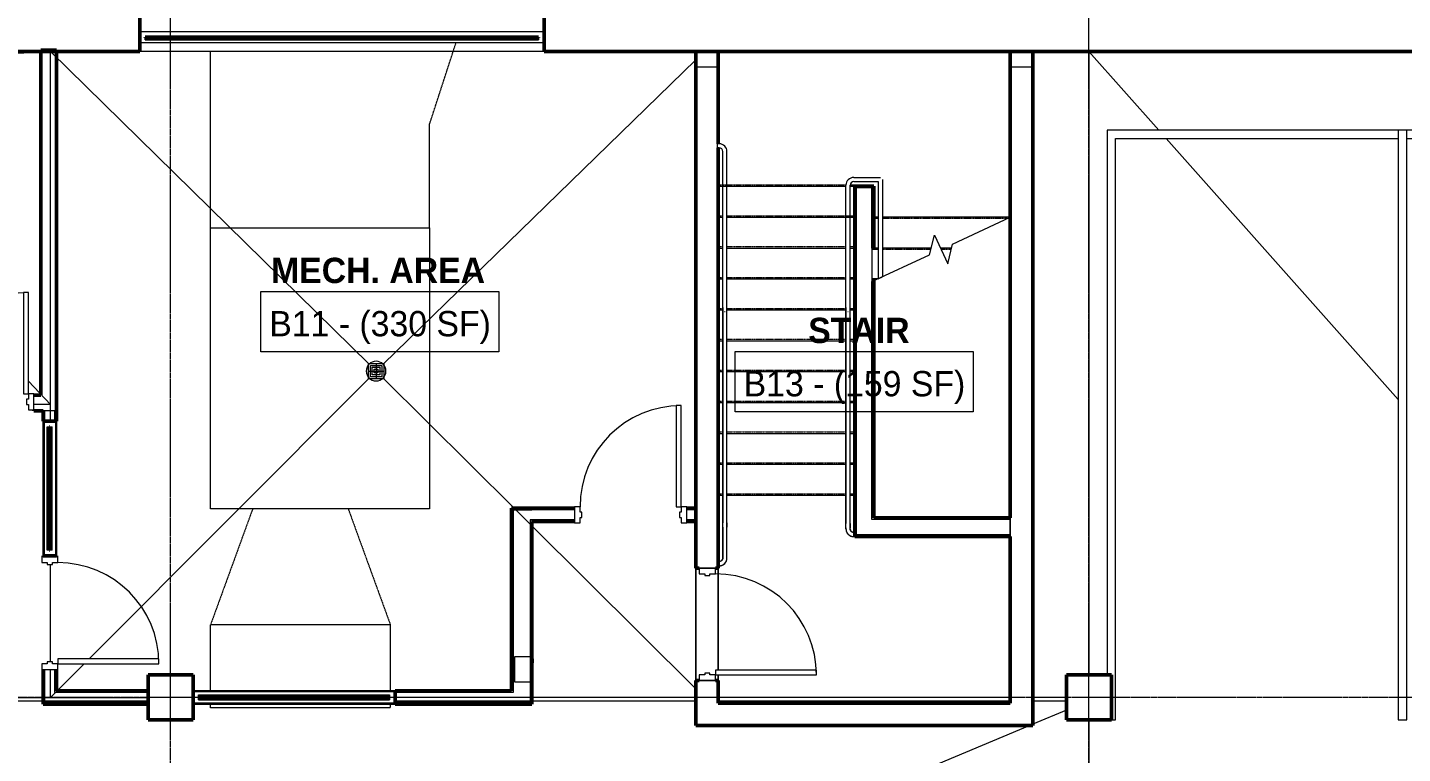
# Model space of a CAD drawing. Header units: inches. Extents: x -4235 to -464, y 9706 to 12365.
# Drawn here: x -2878.3 to -2388.7, y 11827.2 to 12085.7 of the extents above; entities that cross this region are included whole.
import ezdxf

# ---------------------------------------------------------------- set-up
doc = ezdxf.new("R2010")
doc.units = ezdxf.units.IN
doc.header["$MEASUREMENT"] = 0
for name, pattern in [('Grid Line 1_2_', [0.875, 0.5, -0.125, 0.125, -0.125]), ('Hidden 1_8_', [0.1875, 0.125, -0.0625]), ('Overhead 1_16_', [0.101562, 0.0625, -0.039062])]:
    doc.linetypes.add(name, pattern=pattern)
for name, color, linetype, lineweight in [('0-1', 7, 'Continuous', 5), ('0-2', 7, 'Continuous', 9), ('A-AREA-IDEN', 2, 'Continuous', 9), ('A-DETL-HDLN-1', 7, 'Hidden 1_8_', 9), ('A-DETL-HDLN-2', 254, 'Hidden 1_8_', 9), ('A-DOOR-1', 90, 'Continuous', 20), ('A-DOOR-2', 7, 'Continuous', 9), ('A-DOOR-FRAM-1', 90, 'Continuous', 20), ('A-FLOR-4', 71, 'Continuous', 13), ('A-FLOR-5', 192, 'Continuous', 9), ('A-FLOR-6', 50, 'Continuous', 13), ('A-FLOR-HRAL-1', 7, 'Continuous', 9), ('A-FLOR-HRAL-2', 254, 'Continuous', 9), ('A-GENM-1', 7, 'Continuous', 9), ('A-GLAZ-CWMG', 51, 'Continuous', 9), ('A-GLAZ-CWMG-1', 254, 'Continuous', 9), ('A-GLAZ-CWMG-2', 7, 'Continuous', 9), ('A-GLAZ-CWMG-3', 250, 'Continuous', 50), ('A-GLAZ-CWMG-4', 51, 'Continuous', 50), ('A-WALL-1', 50, 'Continuous', 13), ('A-WALL-2', 250, 'Continuous', 50), ('A-WALL-3', 10, 'Continuous', 9), ('A-WALL-4', 254, 'Continuous', 9), ('A-WALL-5', 7, 'Continuous', 9), ('E-FIRE-1', 7, 'Continuous', 9), ('E-FIRE-2', 254, 'Continuous', 9), ('E-FIRE-3', 10, 'Continuous', 9), ('I-WALL-1', 250, 'Continuous', 50), ('I-WALL-2', 254, 'Continuous', 9), ('I-WALL-3', 10, 'Continuous', 9), ('I-WALL-4', 7, 'Continuous', 9), ('P-SANR-FIXT', 6, 'Continuous', 9), ('S-COLS', 52, 'Continuous', 9), ('S-COLS-1', 52, 'Continuous', 50), ('S-FNDN-1', 250, 'Continuous', 50), ('S-FNDN-2', 254, 'Continuous', 9), ('S-FNDN-3', 10, 'Continuous', 9), ('S-FNDN-5', 32, 'Continuous', 9), ('S-FNDN-6', 32, 'Continuous', 50), ('S-GRID-1', 1, 'Grid Line 1_2_', 9), ('S-STRS-1', 10, 'Continuous', 9), ('S-STRS-2', 254, 'Continuous', 9), ('S-STRS-3', 7, 'Continuous', 9), ('S-STRS-4', 7, 'Overhead 1_16_', 9), ('S-STRS-5', 254, 'Overhead 1_16_', 9), ('S-STRS-MBND-1', 7, 'Continuous', 9)]:
    doc.layers.add(name, color=color, linetype=linetype, lineweight=lineweight)
doc.styles.add('Century Gothic', font='ufonts.com_century-gothic.ttf', dxfattribs={"height": 9})
doc.styles.add('Century Gothic_B', font='GOTHICB.TTF', dxfattribs={"height": 9})

# ---------------------------------------------------------------- blocks, each defined once
blk = doc.blocks.new('HOLLOW METAL - COMMON_3-0 x 7-0 - HM DOOR-2191985-BACKGROUND - BASEMENT')
at = {"layer": 'A-DOOR-1'}
for p, q in [((18, 39.125), (16.25, 39.125)), ((16.25, 39.125), (16.25, 3.125)), ((18, 3.125), (18, 39.125)), ((16.25, 3.125), (18, 3.125))]:
    blk.add_line(p, q, dxfattribs=at)
at = {"layer": 'A-DOOR-2'}
blk.add_arc((18, 3.125), 36, 90, 180, dxfattribs=at)
at = {"layer": 'A-DOOR-FRAM-1'}
for p, q in [((-18, 3.125), (-20, 3.125)), ((-20, 3.125), (-20, -2.625)), ((-18, 1.1875), (-18, 3.125)), ((-17.375, 1.1875), (-18, 1.1875)), ((-17.375, -0.6875), (-17.375, 1.1875)), ((18, 1.1875), (17.375, 1.1875)), ((17.375, 1.1875), (17.375, -0.6875)), ((18, 3.125), (18, 1.1875)), ((20, 3.125), (18, 3.125)), ((20, -2.625), (20, 3.125)), ((-20, -2.625), (-18, -2.625)), ((-18, -2.625), (-18, -0.6875)), ((-18, -0.6875), (-17.375, -0.6875)), ((17.375, -0.6875), (18, -0.6875)), ((18, -0.6875), (18, -2.625)), ((18, -2.625), (20, -2.625))]:
    blk.add_line(p, q, dxfattribs=at)
blk = doc.blocks.new('HOLLOW METAL - COMMON_3-0 x 7-0 - HM DOOR-2191986-BACKGROUND - BASEMENT')
at = {"layer": 'A-DOOR-1'}
for p, q in [((18, 39.5625), (16.25, 39.5625)), ((16.25, 39.5625), (16.25, 3.5625)), ((18, 3.5625), (18, 39.5625)), ((16.25, 3.5625), (18, 3.5625))]:
    blk.add_line(p, q, dxfattribs=at)
at = {"layer": 'A-DOOR-2'}
blk.add_arc((18, 3.5625), 36, 90, 180, dxfattribs=at)
at = {"layer": 'A-DOOR-FRAM-1'}
for p, q in [((-18, 3.5625), (-20, 3.5625)), ((-20, 3.5625), (-20, -2.1875)), ((-18, 1.625), (-18, 3.5625)), ((-17.375, 1.625), (-18, 1.625)), ((-17.375, -0.25), (-17.375, 1.625)), ((18, 1.625), (17.375, 1.625)), ((17.375, 1.625), (17.375, -0.25)), ((18, 3.5625), (18, 1.625)), ((20, 3.5625), (18, 3.5625)), ((20, -2.1875), (20, 3.5625)), ((-20, -2.1875), (-18, -2.1875)), ((-18, -2.1875), (-18, -0.25)), ((-18, -0.25), (-17.375, -0.25)), ((17.375, -0.25), (18, -0.25)), ((18, -0.25), (18, -2.1875)), ((18, -2.1875), (20, -2.1875))]:
    blk.add_line(p, q, dxfattribs=at)
blk = doc.blocks.new('104416 - Fire Extinguishers - Wall - Class A - Light - 2A-2231923-BACKGROUND - BASEMENT')
at = {"layer": 'E-FIRE-1'}
for p, q in [((13.19, 3.88), (13.19, 3.62)), ((23.19, 3.88), (13.19, 3.88)), ((13.19, 3.88), (23.19, 3.88)), ((13.19, 3.88), (13.19, 3.62)), ((14.41, 3.88), (14.41, 4.13)), ((14.44, 4.13), (14.84, 4.13)), ((14.44, 3.88), (14.44, 4.13)), ((14.84, 4.13), (15.03, 4.13)), ((14.84, 3.88), (14.84, 4.13)), ((15.03, 4.13), (15.11, 4.13)), ((15.03, 3.88), (15.03, 4.13)), ((15.11, 4.13), (15.24, 4.13)), ((15.11, 3.88), (15.11, 4.13)), ((15.24, 4.13), (15.51, 4.13)), ((15.24, 3.88), (15.24, 4.13)), ((15.51, 4.13), (15.73, 4.13)), ((15.51, 3.88), (15.51, 4.13)), ((15.73, 4.13), (15.87, 4.13)), ((15.73, 3.88), (15.73, 4.13)), ((15.87, 4.13), (15.91, 4.13)), ((15.87, 3.88), (15.87, 4.13)), ((15.91, 3.88), (15.91, 4.13)), ((15.94, 3.88), (15.94, 4.13)), ((23.19, 3.62), (23.19, 3.88)), ((23.19, 3.62), (23.19, 3.88))]:
    blk.add_line(p, q, dxfattribs=at)
at = {"layer": 'E-FIRE-2'}
for p, q in [((23.19, 3.62), (13.19, 3.62)), ((13.63, -2.37), (13.63, 3.62)), ((22.75, 3.62), (22.75, -2.37)), ((22.75, -2.37), (13.63, -2.37))]:
    blk.add_line(p, q, dxfattribs=at)
at = {"layer": 'E-FIRE-3'}
blk.add_line((13.63, 3.62), (22.75, 3.62), dxfattribs=at)
blk = doc.blocks.new('Parking_Stall_Multiple - STANDARD-2218185-BACKGROUND - BASEMENT')
at = {"layer": 'A-GENM-1'}
for p, q in [((194, 0), (0, 0)), ((0, 0), (0, -106.67)), ((3, -103.67), (3, -3)), ((3, -3), (210, -3)), ((210, -3), (210, -1.5)), ((210, -103.67), (0, -103.67)), ((0, -103.67), (0, -210.34)), ((0, -106.67), (210, -106.67)), ((210, -103.67), (3, -103.67)), ((3, -207.34), (3, -106.67)), ((3, -106.67), (210, -106.67)), ((210, -106.67), (210, -103.67)), ((210, -106.67), (210, -103.67)), ((210, -207.34), (0, -207.34)), ((0, -207.34), (0, -314)), ((0, -210.34), (210, -210.34)), ((210, -207.34), (3, -207.34)), ((3, -311), (3, -210.34)), ((3, -210.34), (210, -210.34)), ((210, -210.34), (210, -207.34)), ((210, -210.34), (210, -207.34)), ((210, -311), (3, -311)), ((210, -312.5), (210, -311)), ((0, -314), (194, -314))]:
    blk.add_line(p, q, dxfattribs=at)
blk = doc.blocks.new('Rectangular Mullion - Louver Frame-2233454-BACKGROUND - BASEMENT')
at = {"layer": 'A-GLAZ-CWMG-1'}
blk.add_line((-2747.32, 11849.19), (-2747.32, 11845.19), dxfattribs=at)
at = {"layer": 'A-GLAZ-CWMG-2'}
for p, q in [((-2747.32, 11849.19), (-2819.32, 11849.19)), ((-2747.32, 11845.19), (-2819.32, 11845.19))]:
    blk.add_line(p, q, dxfattribs=at)
blk = doc.blocks.new('Rectangular Mullion - louver-2233453-BACKGROUND - BASEMENT')
at = {"layer": 'A-GLAZ-CWMG-2'}
for p, q in [((-2817.32, 11847.96), (-2817.32, 11848.14)), ((-2817.32, 11848.14), (-2749.32, 11848.14)), ((-2817.32, 11847.28), (-2817.32, 11847.96)), ((-2817.32, 11847.96), (-2749.32, 11847.96)), ((-2749.32, 11848.14), (-2749.32, 11847.96)), ((-2749.32, 11847.96), (-2749.32, 11847.28))]:
    blk.add_line(p, q, dxfattribs=at)
blk = doc.blocks.new('Rectangular Mullion - louver-V8-BACKGROUND - BASEMENT')
at = {"layer": 'A-GLAZ-CWMG-2'}
for p, q in [((-2817.32, 11846.3), (-2817.32, 11847.19)), ((-2817.32, 11846.3), (-2749.32, 11846.3)), ((-2749.32, 11847.19), (-2749.32, 11846.3))]:
    blk.add_line(p, q, dxfattribs=at)
at = {"layer": 'A-GLAZ-CWMG-3'}
for p, q in [((-2749.32, 11847.28), (-2817.32, 11847.28)), ((-2817.32, 11847.28), (-2817.32, 11847.19)), ((-2817.32, 11847.19), (-2749.32, 11847.19)), ((-2749.32, 11847.19), (-2749.32, 11847.28))]:
    blk.add_line(p, q, dxfattribs=at)
blk = doc.blocks.new('Rectangular Mullion - Louver Frame-2233866-BACKGROUND - BASEMENT')
at = {"layer": 'A-GLAZ-CWMG-1'}
for p, q in [((-2872.32, 11945.58), (-2868.32, 11945.58)), ((-2868.32, 11897.58), (-2872.32, 11897.58))]:
    blk.add_line(p, q, dxfattribs=at)
at = {"layer": 'A-GLAZ-CWMG-2'}
for p, q in [((-2872.32, 11945.58), (-2872.32, 11897.58)), ((-2868.32, 11945.58), (-2868.32, 11897.58))]:
    blk.add_line(p, q, dxfattribs=at)
blk = doc.blocks.new('Rectangular Mullion - louver-2233865-BACKGROUND - BASEMENT')
at = {"layer": 'A-GLAZ-CWMG-2'}
for p, q in [((-2871.28, 11943.58), (-2871.09, 11943.58)), ((-2871.28, 11899.58), (-2871.28, 11943.58)), ((-2871.09, 11943.58), (-2870.41, 11943.58)), ((-2871.09, 11899.58), (-2871.09, 11943.58)), ((-2871.09, 11899.58), (-2871.28, 11899.58)), ((-2870.41, 11899.58), (-2871.09, 11899.58))]:
    blk.add_line(p, q, dxfattribs=at)
blk = doc.blocks.new('Rectangular Mullion - louver-V9-BACKGROUND - BASEMENT')
at = {"layer": 'A-GLAZ-CWMG-2'}
for p, q in [((-2870.32, 11943.58), (-2869.43, 11943.58)), ((-2869.43, 11899.58), (-2869.43, 11943.58)), ((-2869.43, 11899.58), (-2870.32, 11899.58))]:
    blk.add_line(p, q, dxfattribs=at)
at = {"layer": 'A-GLAZ-CWMG-3'}
for p, q in [((-2870.32, 11943.58), (-2870.41, 11943.58)), ((-2870.41, 11943.58), (-2870.41, 11899.58)), ((-2870.32, 11899.58), (-2870.32, 11943.58)), ((-2870.41, 11899.58), (-2870.32, 11899.58))]:
    blk.add_line(p, q, dxfattribs=at)
blk = doc.blocks.new('CTR - 1st Phase - Common Walls_rvt-1-BACKGROUND - BASEMENT')
at = {"layer": 'A-DETL-HDLN-1'}
for p, q in [((-2813.07, 12014.34), (-2813.07, 12077.19)), ((-2735.07, 12051.34), (-2726.67, 12077.19)), ((-2735.07, 12014.34), (-2735.07, 12051.34)), ((-2813.07, 12014.34), (-2735.07, 12014.34)), ((-2813.07, 11914.34), (-2813.07, 12014.34)), ((-2735.07, 12014.34), (-2735.07, 11914.34)), ((-2735.07, 11914.34), (-2813.07, 11914.34)), ((-2798.07, 11914.34), (-2813.07, 11873.12)), ((-2764.07, 11914.34), (-2749.07, 11873.12)), ((-2813.07, 11873.12), (-2749.07, 11873.12)), ((-2813.07, 11849.56), (-2813.07, 11873.12)), ((-2749.07, 11873.12), (-2749.07, 11849.56)), ((-2813.07, 11843.44), (-2813.07, 11844.81)), ((-2749.07, 11844.81), (-2749.07, 11843.44)), ((-2749.07, 11843.44), (-2813.07, 11843.44))]:
    blk.add_line(p, q, dxfattribs=at)
at = {"layer": 'A-DETL-HDLN-2'}
for p, q in [((-2726.67, 12077.19), (-2725.7, 12080.19)), ((-2813.07, 11849.19), (-2813.07, 11849.56)), ((-2749.07, 11849.56), (-2749.07, 11849.19)), ((-2813.07, 11844.81), (-2813.07, 11845.19)), ((-2749.07, 11845.19), (-2749.07, 11844.81))]:
    blk.add_line(p, q, dxfattribs=at)
at = {"layer": 'A-WALL-1'}
for p, q in [((-2872.07, 11949.19), (-2872.7, 11949.19)), ((-2872.07, 11945.58), (-2872.07, 11949.19)), ((-2868.57, 11949.19), (-2872.07, 11949.19)), ((-2867.95, 11949.19), (-2868.57, 11949.19)), ((-2868.57, 11945.58), (-2868.57, 11949.19)), ((-2705.32, 11913.94), (-2705.32, 11848.94)), ((-2705.32, 11913.94), (-2699.32, 11913.94)), ((-2699.32, 11913.94), (-2698.7, 11913.94)), ((-2683.51, 11913.94), (-2698.7, 11913.94)), ((-2640.32, 11913.94), (-2643.51, 11913.94)), ((-2698.7, 11910.44), (-2699.32, 11910.44)), ((-2699.32, 11910.44), (-2699.32, 11845.44)), ((-2699.32, 11910.44), (-2698.7, 11910.44)), ((-2683.51, 11910.44), (-2698.7, 11910.44)), ((-2640.32, 11910.44), (-2643.51, 11910.44)), ((-2872.07, 11897.19), (-2872.07, 11897.58)), ((-2868.57, 11897.19), (-2868.57, 11897.58)), ((-2872.07, 11845.44), (-2872.07, 11857.19)), ((-2868.57, 11848.94), (-2868.57, 11857.19)), ((-2867.95, 11848.94), (-2868.57, 11848.94)), ((-2835.32, 11848.94), (-2867.95, 11848.94)), ((-2705.95, 11848.94), (-2747.32, 11848.94)), ((-2705.32, 11848.94), (-2705.95, 11848.94)), ((-2868.57, 11845.44), (-2872.07, 11845.44)), ((-2867.95, 11845.44), (-2868.57, 11845.44)), ((-2835.32, 11845.44), (-2867.95, 11845.44)), ((-2705.95, 11845.44), (-2747.32, 11845.44)), ((-2705.32, 11845.44), (-2705.95, 11845.44)), ((-2699.32, 11845.44), (-2705.32, 11845.44))]:
    blk.add_line(p, q, dxfattribs=at)
at = {"layer": 'I-WALL-1'}
for p, q in [((-2872.7, 11949.19), (-2872.7, 11945.58)), ((-2867.95, 11945.58), (-2867.95, 11949.19)), ((-2872.7, 11945.58), (-2867.95, 11945.58)), ((-2705.32, 11914.56), (-2705.95, 11914.56)), ((-2705.95, 11914.56), (-2705.95, 11849.56)), ((-2698.7, 11914.56), (-2705.32, 11914.56)), ((-2683.51, 11914.56), (-2698.7, 11914.56)), ((-2640.32, 11914.56), (-2643.51, 11914.56)), ((-2640.32, 11909.81), (-2640.32, 11914.56)), ((-2698.7, 11844.81), (-2698.7, 11909.81)), ((-2698.7, 11909.81), (-2683.51, 11909.81)), ((-2643.51, 11909.81), (-2640.32, 11909.81)), ((-2872.7, 11897.58), (-2872.7, 11897.19)), ((-2867.95, 11897.58), (-2872.7, 11897.58)), ((-2867.95, 11897.19), (-2867.95, 11897.58)), ((-2872.7, 11857.19), (-2872.7, 11844.81)), ((-2867.95, 11849.56), (-2867.95, 11857.19)), ((-2835.32, 11849.56), (-2867.95, 11849.56)), ((-2705.95, 11849.56), (-2747.32, 11849.56)), ((-2747.32, 11849.56), (-2747.32, 11844.81)), ((-2872.7, 11844.81), (-2872.07, 11844.81)), ((-2872.07, 11844.81), (-2867.95, 11844.81)), ((-2867.95, 11844.81), (-2835.32, 11844.81)), ((-2747.32, 11844.81), (-2705.95, 11844.81)), ((-2705.95, 11844.81), (-2699.32, 11844.81)), ((-2699.32, 11844.81), (-2698.7, 11844.81))]:
    blk.add_line(p, q, dxfattribs=at)
at = {"layer": 'I-WALL-2'}
for p, q in [((-2872.7, 11949.19), (-2872.7, 11897.19)), ((-2867.95, 11897.19), (-2867.95, 11949.19)), ((-2872.7, 11945.58), (-2872.32, 11945.58)), ((-2868.32, 11945.58), (-2867.95, 11945.58)), ((-2705.95, 11914.56), (-2698.7, 11914.56)), ((-2705.95, 11914.56), (-2705.95, 11849.56)), ((-2683.51, 11914.56), (-2698.7, 11914.56)), ((-2640.32, 11914.56), (-2643.51, 11914.56)), ((-2698.7, 11862.19), (-2698.7, 11909.81)), ((-2698.7, 11909.81), (-2683.51, 11909.81)), ((-2643.51, 11909.81), (-2640.32, 11909.81)), ((-2872.32, 11897.58), (-2872.7, 11897.58)), ((-2867.95, 11897.58), (-2868.32, 11897.58)), ((-2872.7, 11857.19), (-2872.7, 11844.81)), ((-2867.95, 11849.56), (-2867.95, 11857.19)), ((-2835.32, 11849.56), (-2867.95, 11849.56)), ((-2705.95, 11849.56), (-2819.32, 11849.56)), ((-2747.32, 11849.56), (-2747.32, 11849.19)), ((-2698.7, 11844.81), (-2698.7, 11852.19)), ((-2867.95, 11844.81), (-2872.7, 11844.81)), ((-2867.95, 11844.81), (-2835.32, 11844.81)), ((-2819.32, 11844.81), (-2705.95, 11844.81)), ((-2747.32, 11845.19), (-2747.32, 11844.81)), ((-2698.7, 11844.81), (-2705.95, 11844.81))]:
    blk.add_line(p, q, dxfattribs=at)
at = {"layer": 'I-WALL-3'}
for p, q in [((-2683.51, 11914.56), (-2683.51, 11909.81)), ((-2640.32, 11914.56), (-2640.32, 11909.81)), ((-2698.7, 11861.75), (-2698.7, 11862.19)), ((-2872.7, 11857.19), (-2867.95, 11857.19)), ((-2698.7, 11852.19), (-2698.7, 11852.63))]:
    blk.add_line(p, q, dxfattribs=at)
at = {"layer": 'I-WALL-4'}
for p, q in [((-2872.7, 11897.58), (-2872.7, 11945.58)), ((-2867.95, 11945.58), (-2867.95, 11897.58)), ((-2819.32, 11849.56), (-2747.32, 11849.56)), ((-2747.32, 11844.81), (-2819.32, 11844.81))]:
    blk.add_line(p, q, dxfattribs=at)
at = {"layer": 'S-FNDN-1'}
for p, q in [((-2867.95, 12077.63), (-2873.57, 12077.63)), ((-2873.57, 12077.63), (-2873.57, 11954.81)), ((-2867.95, 11954.81), (-2867.95, 12077.63)), ((-2873.57, 11954.81), (-2875.95, 11954.81)), ((-2867.95, 11949.19), (-2867.95, 11954.81)), ((-2875.95, 11949.56), (-2875.95, 11949.19)), ((-2875.95, 11949.19), (-2872.7, 11949.19))]:
    blk.add_line(p, q, dxfattribs=at)
at = {"layer": 'S-FNDN-2'}
for p, q in [((-2873.57, 12077.19), (-2873.57, 11954.81)), ((-2867.95, 11954.81), (-2867.95, 12077.19)), ((-2873.57, 11954.81), (-2875.95, 11954.81)), ((-2867.95, 11954.81), (-2867.95, 11949.19)), ((-2875.95, 11949.19), (-2875.95, 11949.56)), ((-2875.95, 11949.19), (-2872.7, 11949.19))]:
    blk.add_line(p, q, dxfattribs=at)
at = {"layer": 'S-FNDN-3'}
for p, q in [((-2873.57, 12077.63), (-2867.95, 12077.63)), ((-2873.57, 12077.63), (-2873.57, 12077.19)), ((-2867.95, 12077.19), (-2867.95, 12077.63)), ((-2875.95, 11949.56), (-2875.95, 11954.81))]:
    blk.add_line(p, q, dxfattribs=at)
at = {"layer": '0-2'}
for name, p, rotation in [('Parking_Stall_Multiple - STANDARD-2218185-BACKGROUND - BASEMENT', (-2179.82, 12049.19), 270.0000000000005), ('HOLLOW METAL - COMMON_3-0 x 7-0 - HM DOOR-2191985-BACKGROUND - BASEMENT', (-2870.57, 11877.19), 270), ('104416 - Fire Extinguishers - Wall - Class A - Light - 2A-2231923-BACKGROUND - BASEMENT', (-2702.32, 11875.38), 269.9999999999999)]:
    blk.add_blockref(name, p, dxfattribs=dict(at, rotation=rotation))
for name, p in [('HOLLOW METAL - COMMON_3-0 x 7-0 - HM DOOR-2191986-BACKGROUND - BASEMENT', (-2895.95, 11951.75)), ('HOLLOW METAL - COMMON_3-0 x 7-0 - HM DOOR-2191985-BACKGROUND - BASEMENT', (-2663.51, 11911.94)), ('Rectangular Mullion - Louver Frame-2233866-BACKGROUND - BASEMENT', (0, 0)), ('Rectangular Mullion - louver-2233865-BACKGROUND - BASEMENT', (0, 0)), ('Rectangular Mullion - louver-V9-BACKGROUND - BASEMENT', (0, 0)), ('Rectangular Mullion - Louver Frame-2233454-BACKGROUND - BASEMENT', (0, 0)), ('Rectangular Mullion - louver-2233453-BACKGROUND - BASEMENT', (0, 0)), ('Rectangular Mullion - louver-V8-BACKGROUND - BASEMENT', (0, 0))]:
    blk.add_blockref(name, p, dxfattribs=at)
blk = doc.blocks.new('HOLLOW METAL - STAIR DOOR 3-0 x 7-0-2453423-BACKGROUND - BASEMENT')
at = {"layer": 'A-DOOR-1'}
for p, q in [((18, 39.25), (16.25, 39.25)), ((16.25, 39.25), (16.25, 3.25)), ((18, 3.25), (18, 39.25)), ((16.25, 3.25), (18, 3.25))]:
    blk.add_line(p, q, dxfattribs=at)
at = {"layer": 'A-DOOR-2'}
blk.add_arc((18, 3.25), 36, 90, 180, dxfattribs=at)
at = {"layer": 'A-DOOR-FRAM-1'}
for p, q in [((-18, 3.25), (-20, 3.25)), ((-20, 3.25), (-20, -2.5)), ((-18, 1.3125), (-18, 3.25)), ((-17.375, 1.3125), (-18, 1.3125)), ((-17.375, -0.5625), (-17.375, 1.3125)), ((18, 1.3125), (17.375, 1.3125)), ((17.375, 1.3125), (17.375, -0.5625)), ((18, 3.25), (18, 1.3125)), ((20, 3.25), (18, 3.25)), ((20, -2.5), (20, 3.25)), ((-20, -2.5), (-18, -2.5)), ((-18, -2.5), (-18, -0.5625)), ((-18, -0.5625), (-17.375, -0.5625)), ((17.375, -0.5625), (18, -0.5625)), ((18, -0.5625), (18, -2.5)), ((18, -2.5), (20, -2.5))]:
    blk.add_line(p, q, dxfattribs=at)
blk = doc.blocks.new('Top Rail Type - Top Rail_Internal_-2365500-BACKGROUND - BASEMENT')
at = {"layer": 'A-FLOR-HRAL-1'}
for p, q in [((-2630.7, 11986.02), (-2630.7, 11909.33)), ((-2629.2, 11909.33), (-2629.2, 11986.02)), ((-2630.03, 11984.62), (-2629.87, 11984.62)), ((-2630.7, 11907.86), (-2630.7, 11896.81)), ((-2629.2, 11896.81), (-2629.2, 11907.86)), ((-2631.95, 11895.56), (-2632.32, 11895.56)), ((-2632.32, 11894.06), (-2631.95, 11894.06))]:
    blk.add_line(p, q, dxfattribs=at)
at = {"layer": 'A-FLOR-HRAL-1', "flags": 128}
for points in [[(-2630.7, 11907.86), (-2630.7, 11907.97), (-2630.7, 11908.08), (-2630.7, 11908.19), (-2630.7, 11908.3), (-2630.7, 11908.41), (-2630.7, 11908.52), (-2630.7, 11908.62), (-2630.7, 11908.73), (-2630.7, 11908.83), (-2630.7, 11908.93), (-2630.7, 11909.03), (-2630.7, 11909.13), (-2630.7, 11909.23), (-2630.7, 11909.32), (-2630.7, 11909.33)], [(-2629.2, 11909.33), (-2629.2, 11909.23), (-2629.2, 11909.14), (-2629.2, 11909.04), (-2629.2, 11908.94), (-2629.2, 11908.83), (-2629.2, 11908.73), (-2629.2, 11908.63), (-2629.2, 11908.52), (-2629.2, 11908.41), (-2629.2, 11908.3), (-2629.2, 11908.19), (-2629.2, 11908.09), (-2629.2, 11907.98), (-2629.2, 11907.87), (-2629.2, 11907.86)], [(-2631.95, 11894.06), (-2631.84, 11894.07), (-2631.73, 11894.07), (-2631.62, 11894.08), (-2631.51, 11894.1), (-2631.4, 11894.12), (-2631.3, 11894.14), (-2631.19, 11894.17), (-2631.08, 11894.2), (-2630.98, 11894.24), (-2630.88, 11894.28), (-2630.78, 11894.33), (-2630.68, 11894.38), (-2630.58, 11894.43), (-2630.49, 11894.48), (-2630.4, 11894.54), (-2630.31, 11894.61), (-2630.22, 11894.68), (-2630.14, 11894.75), (-2630.05, 11894.82), (-2629.98, 11894.9), (-2629.9, 11894.98), (-2629.83, 11895.06), (-2629.76, 11895.15), (-2629.7, 11895.24), (-2629.63, 11895.33), (-2629.58, 11895.42), (-2629.52, 11895.52), (-2629.47, 11895.62), (-2629.43, 11895.72), (-2629.39, 11895.82), (-2629.35, 11895.92), (-2629.31, 11896.03), (-2629.28, 11896.13), (-2629.26, 11896.24), (-2629.24, 11896.35), (-2629.22, 11896.46), (-2629.21, 11896.57), (-2629.2, 11896.67), (-2629.2, 11896.78), (-2629.2, 11896.81)], [(-2630.7, 11896.81), (-2630.7, 11896.76), (-2630.7, 11896.71), (-2630.71, 11896.66), (-2630.71, 11896.62), (-2630.72, 11896.57), (-2630.73, 11896.52), (-2630.75, 11896.47), (-2630.76, 11896.42), (-2630.78, 11896.37), (-2630.8, 11896.33), (-2630.82, 11896.28), (-2630.84, 11896.24), (-2630.86, 11896.19), (-2630.89, 11896.15), (-2630.92, 11896.11), (-2630.95, 11896.07), (-2630.98, 11896.03), (-2631.01, 11895.99), (-2631.04, 11895.95), (-2631.08, 11895.92), (-2631.11, 11895.88), (-2631.15, 11895.85), (-2631.19, 11895.82), (-2631.23, 11895.79), (-2631.27, 11895.76), (-2631.32, 11895.74), (-2631.36, 11895.71), (-2631.4, 11895.69), (-2631.45, 11895.67), (-2631.5, 11895.65), (-2631.54, 11895.63), (-2631.59, 11895.62), (-2631.64, 11895.6), (-2631.69, 11895.59), (-2631.74, 11895.58), (-2631.79, 11895.58), (-2631.84, 11895.57), (-2631.89, 11895.57), (-2631.94, 11895.56), (-2631.95, 11895.56)]]:
    blk.add_lwpolyline(points, dxfattribs=at)
at = {"layer": 'A-FLOR-HRAL-2'}
for p, q in [((-2632.32, 11895.56), (-2632.57, 11895.56)), ((-2632.57, 11894.72), (-2632.57, 11894.91)), ((-2632.57, 11894.06), (-2632.36, 11894.06))]:
    blk.add_line(p, q, dxfattribs=at)
blk = doc.blocks.new('Top Rail Type - Top Rail_Internal_-V10-BACKGROUND - BASEMENT')
at = {"layer": 'A-FLOR-HRAL-1'}
for p, q in [((-2632.57, 12042.81), (-2632.57, 12044.31)), ((-2631.95, 12044.31), (-2632.57, 12044.31)), ((-2631.95, 12042.81), (-2632.57, 12042.81)), ((-2630.7, 12029.77), (-2630.7, 12041.56)), ((-2629.2, 12029.77), (-2629.2, 12041.56)), ((-2630.7, 12028.7), (-2630.7, 12029.77)), ((-2629.2, 12028.7), (-2629.2, 12029.77)), ((-2630.7, 11908.93), (-2630.7, 12028.7)), ((-2629.2, 11908.93), (-2629.2, 12028.7)), ((-2630.7, 11907.86), (-2630.7, 11908.93)), ((-2630.7, 11896.81), (-2630.7, 11907.86)), ((-2629.2, 11907.86), (-2629.2, 11908.93)), ((-2629.2, 11896.81), (-2629.2, 11907.86)), ((-2632.32, 11895.56), (-2631.95, 11895.56)), ((-2632.32, 11894.06), (-2631.95, 11894.06))]:
    blk.add_line(p, q, dxfattribs=at)
for centre, radius, start, end in [((-2631.95, 12041.56), 2.75, 0, 90), ((-2631.95, 12041.56), 1.25, 0, 90), ((-2631.95, 11896.81), 2.75, 270, 0), ((-2631.95, 11896.81), 1.25, 270, 0)]:
    blk.add_arc(centre, radius, start, end, dxfattribs=at)
at = {"layer": 'A-FLOR-HRAL-2'}
for p, q in [((-2632.57, 11895.56), (-2632.57, 11894.06)), ((-2632.57, 11895.56), (-2632.32, 11895.56)), ((-2632.57, 11894.06), (-2632.36, 11894.06))]:
    blk.add_line(p, q, dxfattribs=at)
blk = doc.blocks.new('Top Rail Type - Top Rail_Internal_-2385970-BACKGROUND - BASEMENT')
at = {"layer": 'A-FLOR-HRAL-1'}
for p, q in [((-2586.82, 11986.02), (-2586.82, 11909.08)), ((-2585.32, 11909.08), (-2585.32, 11986.02)), ((-2586.15, 11984.62), (-2586, 11984.62)), ((-2586.82, 11907.61), (-2586.82, 11907.19)), ((-2585.32, 11907.19), (-2585.32, 11907.61)), ((-2583.7, 11905.94), (-2584.07, 11905.94)), ((-2584.07, 11904.44), (-2583.7, 11904.44))]:
    blk.add_line(p, q, dxfattribs=at)
at = {"layer": 'A-FLOR-HRAL-1', "flags": 128}
for points in [[(-2586.82, 11907.61), (-2586.82, 11907.72), (-2586.82, 11907.83), (-2586.82, 11907.94), (-2586.82, 11908.05), (-2586.82, 11908.16), (-2586.82, 11908.27), (-2586.82, 11908.37), (-2586.82, 11908.48), (-2586.82, 11908.58), (-2586.82, 11908.68), (-2586.82, 11908.78), (-2586.82, 11908.88), (-2586.82, 11908.98), (-2586.82, 11909.07), (-2586.82, 11909.08)], [(-2585.32, 11909.08), (-2585.32, 11908.98), (-2585.32, 11908.89), (-2585.32, 11908.79), (-2585.32, 11908.69), (-2585.32, 11908.58), (-2585.32, 11908.48), (-2585.32, 11908.38), (-2585.32, 11908.27), (-2585.32, 11908.16), (-2585.32, 11908.05), (-2585.32, 11907.94), (-2585.32, 11907.84), (-2585.32, 11907.73), (-2585.32, 11907.62), (-2585.32, 11907.61)], [(-2586.82, 11907.19), (-2586.82, 11907.08), (-2586.81, 11906.97), (-2586.8, 11906.86), (-2586.79, 11906.75), (-2586.77, 11906.64), (-2586.74, 11906.54), (-2586.72, 11906.43), (-2586.68, 11906.32), (-2586.65, 11906.22), (-2586.61, 11906.12), (-2586.56, 11906.02), (-2586.51, 11905.92), (-2586.46, 11905.82), (-2586.4, 11905.73), (-2586.34, 11905.64), (-2586.28, 11905.55), (-2586.21, 11905.46), (-2586.14, 11905.38), (-2586.07, 11905.29), (-2585.99, 11905.22), (-2585.91, 11905.14), (-2585.83, 11905.07), (-2585.74, 11905), (-2585.65, 11904.94), (-2585.56, 11904.88), (-2585.47, 11904.82), (-2585.37, 11904.76), (-2585.27, 11904.71), (-2585.17, 11904.67), (-2585.07, 11904.63), (-2584.97, 11904.59), (-2584.86, 11904.55), (-2584.76, 11904.53), (-2584.65, 11904.5), (-2584.54, 11904.48), (-2584.43, 11904.46), (-2584.32, 11904.45), (-2584.21, 11904.44), (-2584.1, 11904.44), (-2584.07, 11904.44)], [(-2584.07, 11905.94), (-2584.12, 11905.94), (-2584.17, 11905.94), (-2584.22, 11905.95), (-2584.27, 11905.96), (-2584.32, 11905.96), (-2584.37, 11905.98), (-2584.42, 11905.99), (-2584.47, 11906), (-2584.51, 11906.02), (-2584.56, 11906.04), (-2584.61, 11906.06), (-2584.65, 11906.08), (-2584.69, 11906.1), (-2584.74, 11906.13), (-2584.78, 11906.16), (-2584.82, 11906.19), (-2584.86, 11906.22), (-2584.9, 11906.25), (-2584.93, 11906.28), (-2584.97, 11906.32), (-2585, 11906.36), (-2585.04, 11906.39), (-2585.07, 11906.43), (-2585.1, 11906.47), (-2585.13, 11906.51), (-2585.15, 11906.56), (-2585.18, 11906.6), (-2585.2, 11906.64), (-2585.22, 11906.69), (-2585.24, 11906.74), (-2585.26, 11906.78), (-2585.27, 11906.83), (-2585.28, 11906.88), (-2585.3, 11906.93), (-2585.31, 11906.98), (-2585.31, 11907.03), (-2585.32, 11907.08), (-2585.32, 11907.13), (-2585.32, 11907.18), (-2585.32, 11907.19)]]:
    blk.add_lwpolyline(points, dxfattribs=at)
at = {"layer": 'A-FLOR-HRAL-2'}
for p, q in [((-2583.45, 11905.94), (-2583.7, 11905.94)), ((-2583.7, 11904.44), (-2583.45, 11904.44)), ((-2583.45, 11905.28), (-2583.45, 11905.06))]:
    blk.add_line(p, q, dxfattribs=at)
blk = doc.blocks.new('Top Rail Type - Top Rail_Internal_-V12-BACKGROUND - BASEMENT')
at = {"layer": 'A-FLOR-HRAL-1'}
for p, q in [((-2584.07, 12032.31), (-2576.57, 12032.31)), ((-2584.07, 12030.81), (-2576.57, 12030.81)), ((-2576.57, 12032.31), (-2574.57, 12032.31)), ((-2576.57, 12030.81), (-2575.32, 12030.81)), ((-2575.32, 12030.81), (-2575.32, 12030.63)), ((-2575.32, 12030.63), (-2575.32, 11996.27)), ((-2573.82, 12031.56), (-2573.82, 12030.63)), ((-2573.82, 12030.63), (-2573.82, 11996.97)), ((-2586.82, 12018.77), (-2586.82, 12029.56)), ((-2585.32, 12018.77), (-2585.32, 12029.56)), ((-2586.82, 12017.7), (-2586.82, 12018.77)), ((-2586.82, 11908.68), (-2586.82, 12017.7)), ((-2585.32, 12017.7), (-2585.32, 12018.77)), ((-2585.32, 11908.68), (-2585.32, 12017.7)), ((-2575.32, 11996.27), (-2573.82, 11996.97)), ((-2586.82, 11907.61), (-2586.82, 11908.68)), ((-2586.82, 11907.19), (-2586.82, 11907.61)), ((-2585.32, 11907.61), (-2585.32, 11908.68)), ((-2585.32, 11907.19), (-2585.32, 11907.61)), ((-2583.7, 11905.94), (-2584.07, 11905.94)), ((-2583.7, 11904.44), (-2584.07, 11904.44))]:
    blk.add_line(p, q, dxfattribs=at)
for centre, radius, start, end in [((-2584.07, 12029.56), 2.75, 90, 180), ((-2584.07, 12029.56), 1.25, 90, 180), ((-2584.07, 11907.19), 2.75, 180, 270), ((-2584.07, 11907.19), 1.25, 180, 270)]:
    blk.add_arc(centre, radius, start, end, dxfattribs=at)
at = {"layer": 'A-FLOR-HRAL-2'}
for p, q in [((-2583.45, 11905.94), (-2583.7, 11905.94)), ((-2583.45, 11904.44), (-2583.7, 11904.44)), ((-2583.45, 11904.44), (-2583.45, 11905.94))]:
    blk.add_line(p, q, dxfattribs=at)
blk = doc.blocks.new('CTR - 1st Phase -Stairs _ Elevators_rvt-1-BACKGROUND - BASEMENT')
at = {"layer": 'A-WALL-1'}
for p, q in [((-2583.07, 11911.19), (-2583.07, 12028.56)), ((-2577.57, 12028.56), (-2583.07, 12028.56)), ((-2577.57, 12007.19), (-2577.57, 12028.56)), ((-2577.57, 11911.19), (-2577.57, 11995.22)), ((-2583.07, 11910.56), (-2583.07, 11911.19)), ((-2583.07, 11905.06), (-2583.07, 11910.56)), ((-2577.57, 11910.56), (-2577.57, 11911.19)), ((-2528.32, 11910.56), (-2577.57, 11910.56)), ((-2528.32, 11910.56), (-2528.32, 11911.19)), ((-2528.32, 11905.06), (-2528.32, 11910.56)), ((-2528.32, 11905.06), (-2583.07, 11905.06)), ((-2528.32, 11904.44), (-2528.32, 11905.06))]:
    blk.add_line(p, q, dxfattribs=at)
at = {"layer": 'A-WALL-2'}
for p, q in [((-2640.32, 12077.19), (-2640.32, 11893.19)), ((-2632.32, 12077.19), (-2640.32, 12077.19)), ((-2632.32, 12044.31), (-2632.32, 12077.19)), ((-2528.32, 12077.19), (-2528.32, 11911.19)), ((-2520.32, 12077.19), (-2528.32, 12077.19)), ((-2520.32, 11845.19), (-2520.32, 12077.19)), ((-2632.32, 11893.19), (-2632.32, 12042.81)), ((-2528.32, 11904.44), (-2528.32, 11845.19)), ((-2640.32, 11893.19), (-2639.07, 11893.19)), ((-2633.32, 11893.19), (-2632.32, 11893.19)), ((-2640.32, 11853.19), (-2640.32, 11837.19)), ((-2639.07, 11853.19), (-2640.32, 11853.19)), ((-2632.32, 11853.19), (-2633.32, 11853.19)), ((-2632.32, 11845.19), (-2632.32, 11853.19)), ((-2528.32, 11845.19), (-2632.32, 11845.19)), ((-2520.32, 11837.19), (-2520.32, 11845.19)), ((-2640.32, 11837.19), (-2632.32, 11837.19)), ((-2632.32, 11837.19), (-2520.32, 11837.19))]:
    blk.add_line(p, q, dxfattribs=at)
at = {"layer": 'A-WALL-3'}
for p, q in [((-2640.32, 12077.19), (-2632.32, 12077.19)), ((-2528.32, 12077.19), (-2520.32, 12077.19)), ((-2639.07, 11893.19), (-2633.32, 11893.19)), ((-2633.32, 11853.19), (-2639.07, 11853.19)), ((-2640.32, 11847.19), (-2640.32, 11846)), ((-2632.32, 11845.19), (-2632.32, 11847.19)), ((-2528.32, 11845.19), (-2632.32, 11845.19)), ((-2528.32, 11847.19), (-2528.32, 11845.19)), ((-2520.32, 11845.19), (-2520.32, 11847.19)), ((-2520.32, 11845.19), (-2520.32, 11837.19))]:
    blk.add_line(p, q, dxfattribs=at)
at = {"layer": 'A-WALL-4'}
for p, q in [((-2640.32, 11893.19), (-2639.07, 11893.19)), ((-2633.32, 11893.19), (-2632.32, 11893.19)), ((-2639.07, 11853.19), (-2640.32, 11853.19)), ((-2632.32, 11853.19), (-2633.32, 11853.19))]:
    blk.add_line(p, q, dxfattribs=at)
at = {"layer": 'A-WALL-5'}
for p, q in [((-2640.32, 11853.19), (-2640.32, 11893.19)), ((-2632.32, 11893.19), (-2632.32, 11856.94)), ((-2632.32, 11855.19), (-2632.32, 11853.19))]:
    blk.add_line(p, q, dxfattribs=at)
at = {"layer": 'I-WALL-1'}
for p, q in [((-2583.7, 12029.19), (-2583.7, 11911.19)), ((-2583.07, 12029.19), (-2583.7, 12029.19)), ((-2577.57, 12029.19), (-2583.07, 12029.19)), ((-2576.95, 12029.19), (-2577.57, 12029.19)), ((-2576.95, 12007.19), (-2576.95, 12029.19)), ((-2576.95, 11911.19), (-2576.95, 11995.52)), ((-2583.7, 11911.19), (-2583.7, 11905.06)), ((-2528.32, 11911.19), (-2576.95, 11911.19)), ((-2583.7, 11905.06), (-2583.7, 11904.44)), ((-2583.7, 11904.44), (-2528.32, 11904.44))]:
    blk.add_line(p, q, dxfattribs=at)
at = {"layer": 'I-WALL-2'}
for p, q in [((-2576.95, 11911.19), (-2576.95, 11995.52)), ((-2583.7, 11919.19), (-2583.7, 11911.19)), ((-2583.7, 11905.94), (-2583.7, 11911.19)), ((-2528.32, 11911.19), (-2576.95, 11911.19)), ((-2583.45, 11904.44), (-2528.32, 11904.44))]:
    blk.add_line(p, q, dxfattribs=at)
at = {"layer": 'I-WALL-3'}
blk.add_line((-2528.32, 11911.19), (-2528.32, 11904.44), dxfattribs=at)
at = {"layer": 'S-FNDN-3'}
for p, q in [((-2640.32, 12077.19), (-2632.32, 12077.19)), ((-2528.32, 12077.19), (-2512.32, 12077.19))]:
    blk.add_line(p, q, dxfattribs=at)
at = {"layer": 'S-STRS-1'}
for p, q in [((-2632.32, 12053.19), (-2632.32, 12044.31)), ((-2632.32, 12042.81), (-2632.32, 12029.19)), ((-2632.32, 12018.19), (-2632.32, 12029.19)), ((-2583.07, 12018.19), (-2583.07, 12029.19)), ((-2577.57, 12029.19), (-2577.57, 12018.19)), ((-2632.32, 12007.19), (-2632.32, 12018.19)), ((-2583.07, 12007.19), (-2583.07, 12018.19)), ((-2577.57, 12018.19), (-2577.57, 12007.19)), ((-2632.32, 11997.19), (-2632.32, 12007.19)), ((-2583.07, 11996.19), (-2583.07, 12007.19)), ((-2583.07, 11985.19), (-2583.07, 11996.19)), ((-2583.07, 11974.19), (-2583.07, 11985.19)), ((-2583.07, 11963.19), (-2583.07, 11974.19)), ((-2583.07, 11952.19), (-2583.07, 11963.19)), ((-2583.07, 11941.19), (-2583.07, 11952.19)), ((-2583.07, 11930.19), (-2583.07, 11941.19)), ((-2583.07, 11919.19), (-2583.07, 11930.19))]:
    blk.add_line(p, q, dxfattribs=at)
at = {"layer": 'S-STRS-2'}
for p, q in [((-2632.32, 12077.19), (-2632.32, 12053.19)), ((-2528.32, 12077.19), (-2632.32, 12077.19)), ((-2528.32, 12018.19), (-2528.32, 12077.19)), ((-2632.32, 12029.19), (-2632.2, 12029.19)), ((-2583.7, 12029.19), (-2583.07, 12029.19)), ((-2583.07, 12029.19), (-2577.57, 12029.19)), ((-2632.32, 12018.19), (-2632.2, 12018.19)), ((-2583.7, 12018.19), (-2583.07, 12018.19)), ((-2576.95, 12018.19), (-2577.57, 12018.19)), ((-2632.32, 12007.19), (-2632.2, 12007.19)), ((-2583.7, 12007.19), (-2583.07, 12007.19)), ((-2632.32, 11996.19), (-2632.32, 11997.19)), ((-2632.32, 11985.19), (-2632.32, 11996.19)), ((-2583.7, 11996.19), (-2583.07, 11996.19)), ((-2632.32, 11974.19), (-2632.32, 11985.19)), ((-2583.7, 11985.19), (-2583.07, 11985.19)), ((-2632.32, 11963.19), (-2632.32, 11974.19)), ((-2583.7, 11974.19), (-2583.07, 11974.19)), ((-2632.32, 11952.19), (-2632.32, 11963.19)), ((-2583.7, 11963.19), (-2583.07, 11963.19)), ((-2632.32, 11941.19), (-2632.32, 11952.19)), ((-2583.7, 11952.19), (-2583.07, 11952.19)), ((-2632.32, 11930.19), (-2632.32, 11941.19)), ((-2583.7, 11941.19), (-2583.07, 11941.19)), ((-2632.32, 11919.19), (-2632.32, 11930.19)), ((-2583.7, 11930.19), (-2583.07, 11930.19)), ((-2583.66, 11919.19), (-2583.07, 11919.19))]:
    blk.add_line(p, q, dxfattribs=at)
at = {"layer": 'S-STRS-3'}
for p, q in [((-2632.2, 12029.19), (-2586.82, 12029.19)), ((-2585.32, 12029.19), (-2583.7, 12029.19)), ((-2632.2, 12018.19), (-2630.7, 12018.19)), ((-2629.2, 12018.19), (-2583.7, 12018.19)), ((-2575.32, 12018.19), (-2576.95, 12018.19)), ((-2528.32, 12018.19), (-2573.82, 12018.19)), ((-2632.2, 12007.19), (-2630.7, 12007.19)), ((-2629.2, 12007.19), (-2586.82, 12007.19)), ((-2585.32, 12007.19), (-2583.7, 12007.19)), ((-2577.57, 12007.19), (-2577.57, 11996.19)), ((-2575.32, 12007.19), (-2577.57, 12007.19)), ((-2556.45, 12007.19), (-2573.82, 12007.19)), ((-2549.22, 12007.19), (-2553.17, 12007.19)), ((-2632.32, 11996.19), (-2630.7, 11996.19)), ((-2629.2, 11996.19), (-2586.82, 11996.19)), ((-2585.32, 11996.19), (-2583.7, 11996.19)), ((-2577.57, 11996.19), (-2577.57, 11995.22)), ((-2575.5, 11996.19), (-2577.57, 11996.19)), ((-2632.32, 11985.19), (-2630.7, 11985.19)), ((-2629.2, 11985.19), (-2586.82, 11985.19)), ((-2585.32, 11985.19), (-2583.7, 11985.19)), ((-2632.32, 11974.19), (-2630.7, 11974.19)), ((-2629.2, 11974.19), (-2586.82, 11974.19)), ((-2585.32, 11974.19), (-2583.7, 11974.19)), ((-2632.32, 11963.19), (-2630.7, 11963.19)), ((-2629.2, 11963.19), (-2586.82, 11963.19)), ((-2585.32, 11963.19), (-2583.7, 11963.19)), ((-2632.32, 11952.19), (-2630.7, 11952.19)), ((-2629.2, 11952.19), (-2586.82, 11952.19)), ((-2585.32, 11952.19), (-2583.7, 11952.19)), ((-2632.32, 11941.19), (-2630.7, 11941.19)), ((-2629.2, 11941.19), (-2586.82, 11941.19)), ((-2585.32, 11941.19), (-2583.7, 11941.19)), ((-2632.32, 11930.19), (-2630.7, 11930.19)), ((-2629.2, 11930.19), (-2586.82, 11930.19)), ((-2585.32, 11930.19), (-2583.7, 11930.19)), ((-2632.32, 11919.19), (-2630.7, 11919.19)), ((-2629.2, 11919.19), (-2586.82, 11919.19)), ((-2585.32, 11919.19), (-2583.7, 11919.19))]:
    blk.add_line(p, q, dxfattribs=at)
at = {"layer": 'S-STRS-4'}
for p, q in [((-2632.2, 12029.69), (-2586.8, 12029.69)), ((-2585.29, 12029.69), (-2583.07, 12029.69)), ((-2632.2, 12018.69), (-2630.7, 12018.69)), ((-2629.2, 12018.69), (-2583.7, 12018.69)), ((-2575.32, 12017.69), (-2576.95, 12017.69)), ((-2529.4, 12017.69), (-2573.82, 12017.69)), ((-2632.2, 12007.69), (-2630.7, 12007.69)), ((-2629.2, 12007.69), (-2586.82, 12007.69)), ((-2585.32, 12007.69), (-2583.7, 12007.69)), ((-2575.32, 12006.69), (-2577.57, 12006.69)), ((-2556.57, 12006.69), (-2573.82, 12006.69)), ((-2549.34, 12006.69), (-2552.94, 12006.69)), ((-2632.32, 11996.69), (-2630.7, 11996.69)), ((-2629.2, 11996.69), (-2586.82, 11996.69)), ((-2585.32, 11996.69), (-2583.7, 11996.69)), ((-2576.58, 11995.69), (-2577.57, 11995.69)), ((-2632.32, 11985.69), (-2630.7, 11985.69)), ((-2629.2, 11985.69), (-2586.82, 11985.69)), ((-2585.32, 11985.69), (-2583.7, 11985.69)), ((-2632.32, 11974.69), (-2630.7, 11974.69)), ((-2629.2, 11974.69), (-2586.82, 11974.69)), ((-2585.32, 11974.69), (-2583.7, 11974.69)), ((-2632.32, 11963.69), (-2630.7, 11963.69)), ((-2629.2, 11963.69), (-2586.82, 11963.69)), ((-2585.32, 11963.69), (-2583.7, 11963.69)), ((-2632.32, 11952.69), (-2630.7, 11952.69)), ((-2629.2, 11952.69), (-2586.82, 11952.69)), ((-2585.32, 11952.69), (-2583.7, 11952.69)), ((-2632.32, 11941.69), (-2630.7, 11941.69)), ((-2629.2, 11941.69), (-2586.82, 11941.69)), ((-2585.32, 11941.69), (-2583.7, 11941.69)), ((-2632.32, 11930.69), (-2630.7, 11930.69)), ((-2629.2, 11930.69), (-2586.82, 11930.69)), ((-2585.32, 11930.69), (-2583.7, 11930.69)), ((-2632.32, 11919.69), (-2630.7, 11919.69)), ((-2629.2, 11919.69), (-2586.82, 11919.69)), ((-2585.32, 11919.69), (-2583.7, 11919.69))]:
    blk.add_line(p, q, dxfattribs=at)
at = {"layer": 'S-STRS-5'}
for p, q in [((-2632.32, 12029.69), (-2632.2, 12029.69)), ((-2632.32, 12018.69), (-2632.2, 12018.69)), ((-2583.7, 12018.69), (-2583.07, 12018.69)), ((-2576.95, 12017.69), (-2577.57, 12017.69)), ((-2632.32, 12007.69), (-2632.2, 12007.69)), ((-2583.7, 12007.69), (-2583.07, 12007.69)), ((-2583.7, 11996.69), (-2583.07, 11996.69)), ((-2583.7, 11985.69), (-2583.07, 11985.69)), ((-2583.7, 11974.69), (-2583.07, 11974.69)), ((-2583.7, 11963.69), (-2583.07, 11963.69)), ((-2583.7, 11952.69), (-2583.07, 11952.69)), ((-2583.7, 11941.69), (-2583.07, 11941.69)), ((-2583.7, 11930.69), (-2583.07, 11930.69)), ((-2583.7, 11919.69), (-2583.07, 11919.69))]:
    blk.add_line(p, q, dxfattribs=at)
at = {"layer": 'S-STRS-MBND-1'}
for p, q in [((-2548.87, 12008.61), (-2528.32, 12018.19)), ((-2557.03, 12004.8), (-2555.33, 12011.8)), ((-2555.33, 12011.8), (-2550.57, 12001.61)), ((-2550.57, 12001.61), (-2548.87, 12008.61)), ((-2577.57, 11995.22), (-2557.03, 12004.8))]:
    blk.add_line(p, q, dxfattribs=at)
at = {"layer": '0-2'}
for name in ['Top Rail Type - Top Rail_Internal_-V10-BACKGROUND - BASEMENT', 'Top Rail Type - Top Rail_Internal_-V12-BACKGROUND - BASEMENT', 'Top Rail Type - Top Rail_Internal_-2365500-BACKGROUND - BASEMENT', 'Top Rail Type - Top Rail_Internal_-2385970-BACKGROUND - BASEMENT']:
    blk.add_blockref(name, (0, 0), dxfattribs=at)
at = {"layer": '0-2', "rotation": 269.9999999999901}
blk.add_blockref('HOLLOW METAL - STAIR DOOR 3-0 x 7-0-2453423-BACKGROUND - BASEMENT', (-2636.57, 11873.19), dxfattribs=at)
blk = doc.blocks.new('Concrete-Rectangular-Column - ONE-1856735-BACKGROUND - BASEMENT')
at = {"layer": 'S-COLS-1'}
for p, q in [((8, 8), (-8, 8)), ((-8, 8), (-8, -8)), ((8, -8), (8, 8)), ((-8, -8), (8, -8))]:
    blk.add_line(p, q, dxfattribs=at)
blk = doc.blocks.new('Rectangular Mullion - louver-2917461-BACKGROUND - BASEMENT')
at = {"layer": 'A-GLAZ-CWMG'}
for p, q in [((-2836.32, 12081.3), (-2836.32, 12082.19)), ((-2836.32, 12081.3), (-2696.32, 12081.3)), ((-2696.32, 12082.19), (-2696.32, 12081.3))]:
    blk.add_line(p, q, dxfattribs=at)
at = {"layer": 'A-GLAZ-CWMG-4'}
for p, q in [((-2696.32, 12082.28), (-2836.32, 12082.28)), ((-2836.32, 12082.28), (-2836.32, 12082.19)), ((-2836.32, 12082.19), (-2696.32, 12082.19)), ((-2696.32, 12082.19), (-2696.32, 12082.28))]:
    blk.add_line(p, q, dxfattribs=at)
blk = doc.blocks.new('Rectangular Mullion - Louver Frame-2917462-BACKGROUND - BASEMENT')
at = {"layer": 'A-GLAZ-CWMG'}
for p, q in [((-2838.32, 12080.19), (-2838.32, 12084.19)), ((-2694.32, 12084.19), (-2838.32, 12084.19)), ((-2694.32, 12084.19), (-2694.32, 12080.19)), ((-2694.32, 12080.19), (-2838.32, 12080.19))]:
    blk.add_line(p, q, dxfattribs=at)
blk = doc.blocks.new('Drain-Floor-WATTS-Square-Stainless_Steel_Strainer-Type_FD-1200-M - 2_ Outlet with 5_ Strainer-2528673-BACKGROUND - BASEMENT')
at = {"layer": 'P-SANR-FIXT'}
for p, q in [((-2.707, -2.707), (-2.707, 2.707)), ((-2.707, 2.707), (2.707, 2.707)), ((-2.03025, -2.03025), (-2.03025, 2.03025)), ((-2.03025, 2.03025), (2.03025, 2.03025)), ((-1.3535, -1.3535), (-1.3535, 1.3535)), ((-1.3535, 1.3535), (1.3535, 1.3535)), ((-0.67675, -0.67675), (-0.67675, 0.67675)), ((-0.67675, 0.67675), (0.67675, 0.67675)), ((0, 2.707), (0, -2.707)), ((0.67675, 0.67675), (0.67675, -0.67675)), ((1.3535, 1.3535), (1.3535, -1.3535)), ((2.03025, 2.03025), (2.03025, -2.03025)), ((2.707, 2.707), (2.707, -2.707)), ((-2.707, 0), (2.707, 0)), ((2.707, -2.707), (-2.707, -2.707)), ((2.03025, -2.03025), (-2.03025, -2.03025)), ((1.3535, -1.3535), (-1.3535, -1.3535)), ((0.67675, -0.67675), (-0.67675, -0.67675))]:
    blk.add_line(p, q, dxfattribs=at)
for start, end in [(360, 180), (180, 360)]:
    blk.add_arc((0, 0), 3.5, start, end, dxfattribs=at)

msp = doc.modelspace()

# ---------------------------------------------------------------- linework, layer by layer
at = {"layer": 'A-AREA-IDEN', "flags": 128}
for points in [[(-2795.18, 11991.76), (-2710.41, 11991.76), (-2710.41, 11970.26), (-2795.18, 11970.26)], [(-2626.26, 11970.39), (-2541.5, 11970.39), (-2541.5, 11948.89), (-2626.26, 11948.89)]]:
    msp.add_lwpolyline(points, close=True, dxfattribs=at)
at = {"layer": 'A-FLOR-4'}
for p, q in [((-2980.63, 12071.32), (-2870.05, 12077.19)), ((-2870.05, 12077.19), (-2756.63, 11965.83)), ((-2751.64, 11965.81), (-2640.32, 12074.18)), ((-2500.32, 12077.19), (-2475.44, 12049.19)), ((-2500.32, 12077.19), (-2500.32, 11855.19)), ((-2472.78, 12046.19), (-2390.16, 11953.21)), ((-2870.05, 11951.51), (-2877.95, 11959.79)), ((-2856.33, 11860.94), (-2756.61, 11960.9)), ((-2705.02, 11914.56), (-2751.66, 11960.91)), ((-2640.32, 11850.26), (-2698.7, 11908.28)), ((-2870.05, 11859.81), (-2870.05, 11894.56)), ((-2870.05, 11847.19), (-2858.08, 11859.19)), ((-2699.32, 11846), (-2640.32, 11846)), ((-2640.32, 11847.19), (-2699.31, 11847.19)), ((-2528.32, 11847.19), (-2632.32, 11847.19)), ((-2632.32, 11846), (-2528.32, 11846)), ((-2508.32, 11847.19), (-2520.32, 11847.19)), ((-2520.32, 11846), (-2508.32, 11846)), ((-2508.32, 11842.65), (-2520.32, 11837.63)), ((-2500.32, 11839.19), (-2500.32, 11543.19)), ((-2521.39, 11837.19), (-2824.12, 11710.53))]:
    msp.add_line(p, q, dxfattribs=at)
at = {"layer": 'A-FLOR-5'}
for p, q in [((-2640.32, 12077.19), (-2640.32, 11837.19)), ((-2520.32, 11837.19), (-2520.32, 12077.19)), ((-2632.32, 11895.56), (-2632.32, 12029.19)), ((-2528.32, 12018.19), (-2528.32, 11845.19)), ((-2632.32, 11856.94), (-2632.32, 11894.06)), ((-2632.32, 11845.19), (-2632.32, 11855.19)), ((-2528.32, 11845.19), (-2632.32, 11845.19)), ((-2640.32, 11837.19), (-2520.32, 11837.19))]:
    msp.add_line(p, q, dxfattribs=at)
at = {"layer": 'A-FLOR-6'}
for p, q in [((-2870.05, 11945.58), (-2870.05, 12077.19)), ((-2870.05, 11951.51), (-2875.95, 11951.51)), ((-2698.71, 11908.3), (-2704.99, 11914.53)), ((-2870.05, 11897.19), (-2870.05, 11897.58)), ((-2870.05, 11847.19), (-2870.05, 11857.19)), ((-2997.52, 11847.19), (-2835.32, 11847.19)), ((-2997.52, 11846), (-2872.1, 11846)), ((-2872.07, 11846), (-2835.32, 11846)), ((-2699.32, 11847.19), (-2747.32, 11847.19)), ((-2747.32, 11846), (-2699.32, 11846))]:
    msp.add_line(p, q, dxfattribs=at)
at = {"layer": 'S-FNDN-5'}
for p, q in [((-2694.32, 12077.19), (-2838.32, 12077.19)), ((-2640.32, 12071.69), (-2632.32, 12071.69)), ((-2528.32, 12071.69), (-2520.32, 12071.69))]:
    msp.add_line(p, q, dxfattribs=at)
at = {"layer": 'S-FNDN-6'}
for p, q in [((-2838.32, 12077.19), (-2838.32, 12090.19)), ((-2694.32, 12090.19), (-2694.32, 12077.19)), ((-3819.32, 12077.19), (-2838.32, 12077.19)), ((-2694.32, 12077.19), (-1953.32, 12077.19))]:
    msp.add_line(p, q, dxfattribs=at)
at = {"layer": 'S-GRID-1'}
for p, q in [((-2827.32, 9836.18), (-2827.32, 12299.84)), ((-2500.32, 9836.18), (-2500.32, 12299.84)), ((-464.45, 11847.19), (-4185.7, 11847.19))]:
    msp.add_line(p, q, dxfattribs=at)

# ---------------------------------------------------------------- block references
at = {"layer": '0-1'}
for name in ['CTR - 1st Phase - Common Walls_rvt-1-BACKGROUND - BASEMENT', 'CTR - 1st Phase -Stairs _ Elevators_rvt-1-BACKGROUND - BASEMENT']:
    msp.add_blockref(name, (0, 0), dxfattribs=at)
at = {"layer": 'A-GLAZ-CWMG'}
for name in ['Rectangular Mullion - Louver Frame-2917462-BACKGROUND - BASEMENT', 'Rectangular Mullion - louver-2917461-BACKGROUND - BASEMENT']:
    msp.add_blockref(name, (0, 0), dxfattribs=at)
at = {"layer": 'P-SANR-FIXT'}
msp.add_blockref('Drain-Floor-WATTS-Square-Stainless_Steel_Strainer-Type_FD-1200-M - 2_ Outlet with 5_ Strainer-2528673-BACKGROUND - BASEMENT', (-2754.14, 11963.38), dxfattribs=at)
at = {"layer": 'S-COLS'}
for p in [(-2827.32, 11847.19), (-2500.32, 11847.19)]:
    msp.add_blockref('Concrete-Rectangular-Column - ONE-1856735-BACKGROUND - BASEMENT', p, dxfattribs=at)

# ---------------------------------------------------------------- texts
at = {"layer": 'A-AREA-IDEN', "char_height": 9, "attachment_point": 1}
for s, insert, width, style in [('MECH. AREA', (-2791.55, 12003.72), 93.627, 'Century Gothic_B'), ('B11 - (330 SF)', (-2792.18, 11984.76), 95.142, 'Century Gothic'), ('STAIR', (-2600.26, 11982.36), 39.39, 'Century Gothic_B'), ('B13 - (159 SF)', (-2623.26, 11963.39), 95.142, 'Century Gothic')]:
    msp.add_mtext(s, dxfattribs=dict(at, insert=insert, width=width, style=style))

doc.saveas('drawing.dxf')
